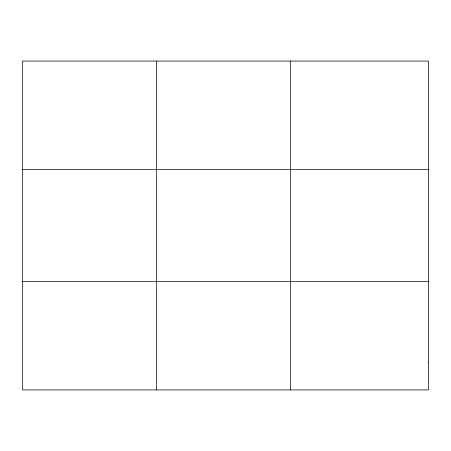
<?xml version="1.0" encoding="UTF-8"?>
<svg xmlns="http://www.w3.org/2000/svg" width="451" height="451" viewBox="0 0 451 451"><rect width="100%" height="100%" fill="white"/><g stroke="black" fill="none" stroke-linecap="round" stroke-linejoin="round"><path stroke-width="0.68" d="M156.497 61.071L156.497 389.929M290.444 61.071L290.444 389.929M22.55 169.593L428.45 169.593M22.55 281.407L428.45 281.407M428.45 362.801L428.45 389.929L22.55 389.929L22.55 61.071L428.45 61.071L428.45 362.801"/></g></svg>
